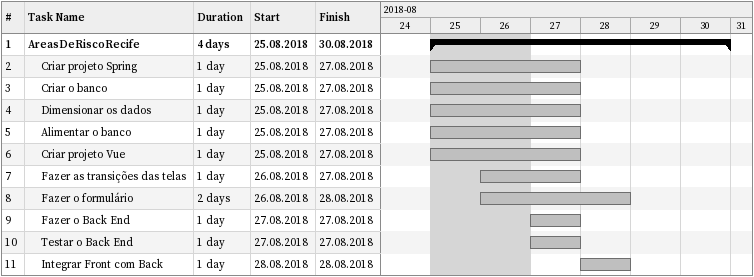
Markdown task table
| ID | Level | Task | Duration | Start | Finish |
|---|---|---|---|---|---|
| 1 | 1 | **AreasDeRiscoRecife** | 4d | 2018-08-25 | 2018-08-30 |
| 2 | 2 | Criar projeto Spring | 1d | 2018-08-25 | 2018-08-27 |
| 3 | 2 | Criar o banco | 1d | 2018-08-25 | 2018-08-27 |
| 4 | 2 | Dimensionar os dados | 1d | 2018-08-25 | 2018-08-27 |
| 5 | 2 | Alimentar o banco | 1d | 2018-08-25 | 2018-08-27 |
| 6 | 2 | Criar projeto Vue | 1d | 2018-08-25 | 2018-08-27 |
| 7 | 2 | Fazer as transições das telas | 1d | 2018-08-26 | 2018-08-27 |
| 8 | 2 | Fazer o formulário | 2d | 2018-08-26 | 2018-08-28 |
| 9 | 2 | Fazer o Back End | 1d | 2018-08-27 | 2018-08-27 |
| 10 | 2 | Testar o Back End | 1d | 2018-08-27 | 2018-08-27 |
| 11 | 2 | Integrar Front com Back | 1d | 2018-08-28 | 2018-08-28 |
